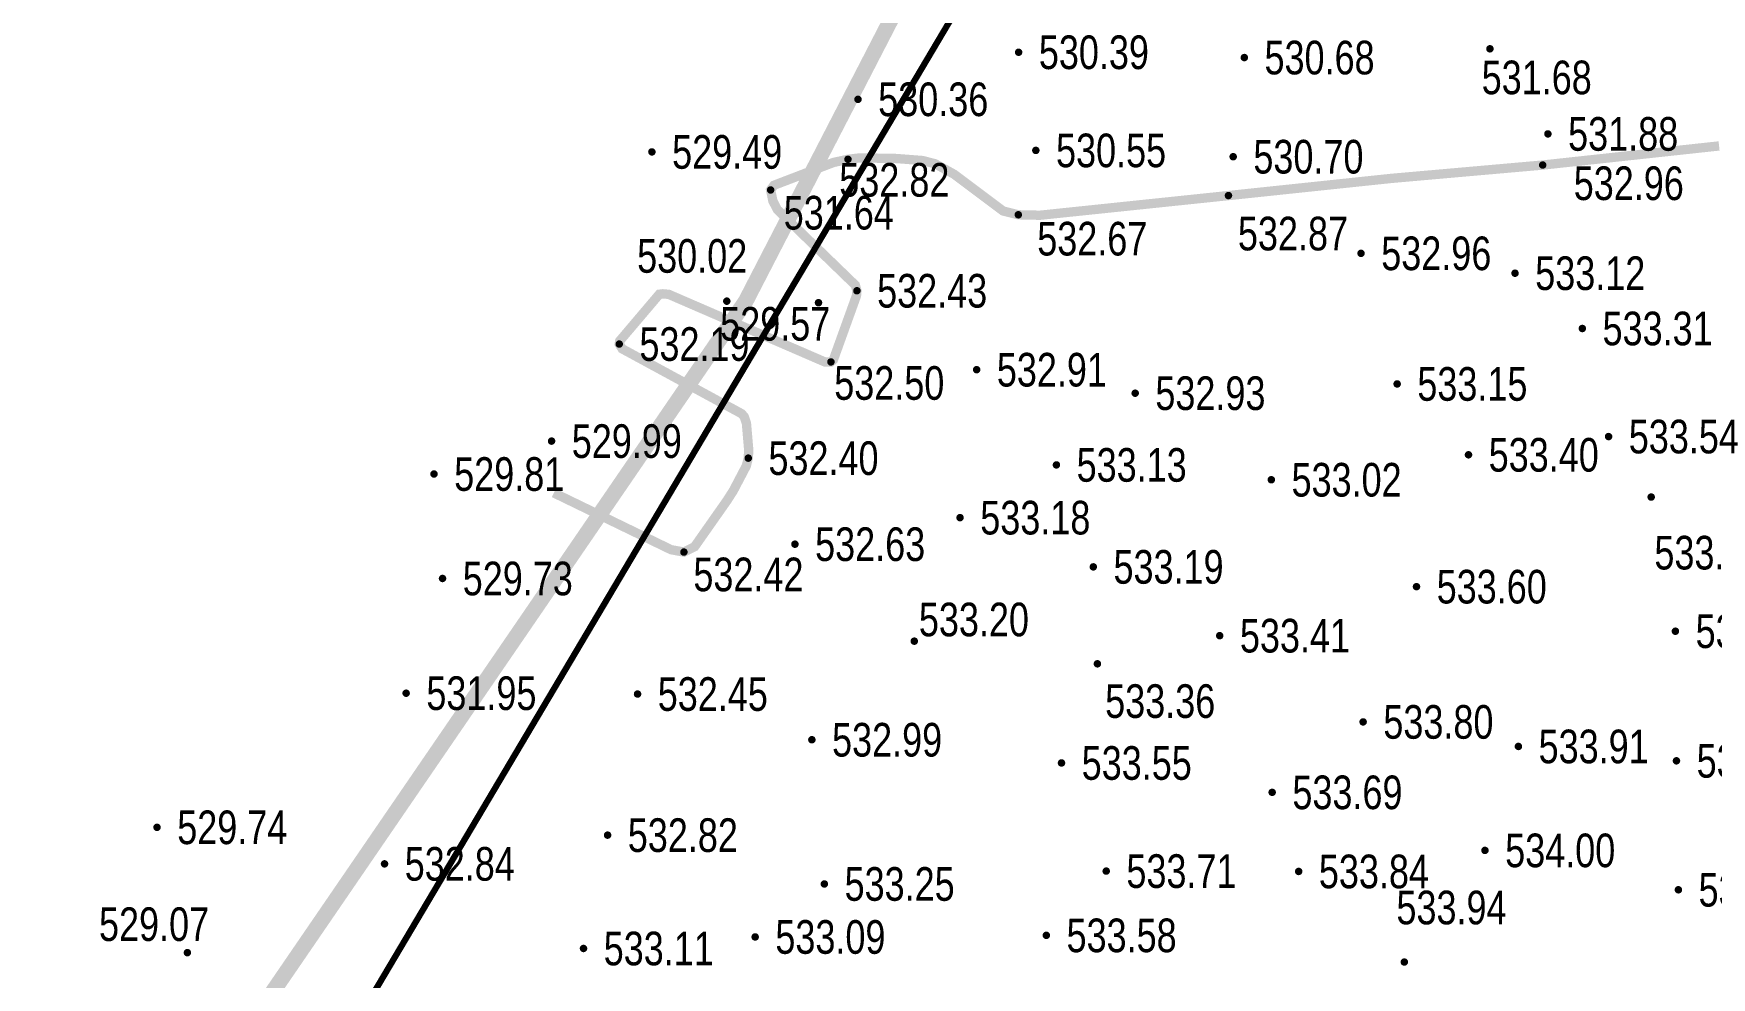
# Model space of a CAD drawing. Header units: millimetres. Extents: x 7408 to 22184, y -2085 to 5798.
# Drawn here: x 7489.4 to 7543.3, y -1963.5 to -1933.2 of the extents above; entities that cross this region are included whole.
import ezdxf
from ezdxf.enums import TextEntityAlignment as Align

# ---------------------------------------------------------------- set-up
doc = ezdxf.new("R2010")
doc.units = ezdxf.units.MM
doc.linetypes.add('DASHDOT', pattern=[1, 0.5, -0.25, 0, -0.25])
doc.linetypes.add('PMX', pattern=[13, 10, -1, 0, -1, 0, -1])
for name, color, linetype in [('GCD', 252, 'Continuous'), ('KTD', 7, 'Continuous'), ('挖方区', 5, 'Continuous'), ('用地范围', 1, 'Continuous'), ('道路-中心线', 12, 'DASHDOT')]:
    doc.layers.add(name, color=color, linetype=linetype)
doc.styles.add('HZ', font='jzfz_ena.shx', dxfattribs={"width": 0.7, "bigfont": 'jzfz_cna.shx'})
doc.styles.get("Standard").update_dxf_attribs({"font": 'SimSun.ttf', "width": 0.8})
doc.linetypes.add('陡坎线1', pattern='A,0.15,["|",Standard,S=0.2,R=0,X=0,Y=0],0.15', length=0.3)

# ---------------------------------------------------------------- blocks, each defined once
blk = doc.blocks.new('GC200')
at = {"linetype": 'Continuous', "const_width": 0.2, "flags": 128}
blk.add_lwpolyline([(-0.1, 0, 1), (0.1, 0, 1)], format="xyb", close=True, dxfattribs=at)
blk = doc.blocks.new('122121')
at = {"layer": 'GCD', "color": 252, "linetype": 'Continuous', "lineweight": 5}
ref = blk.add_blockref('GC200', (7521.034, -1933.789, 265.196), dxfattribs=dict(at, xscale=0.6, yscale=0.6, zscale=0.6))
ref.add_attrib('height', '530.39', dxfattribs={"linetype": 'Continuous', "height": 1.08, "style": 'HZ', "width": 0.8}).set_placement((7521.683, -1933.789, 265.196), align=Align.MIDDLE_LEFT)
ref = blk.add_blockref('GC200', (7528.278, -1933.959, 265.342), dxfattribs=dict(at, xscale=0.6, yscale=0.6, zscale=0.6))
ref.add_attrib('height', '530.68', dxfattribs={"linetype": 'Continuous', "height": 1.08, "style": 'HZ', "width": 0.8}).set_placement((7528.926, -1933.959, 265.342), align=Align.MIDDLE_LEFT)
ref = blk.add_blockref('GC200', (7536.162, -1933.678, 265.841), dxfattribs=dict(at, xscale=0.6, yscale=0.6, zscale=0.6))
ref.add_attrib('height', '531.68', dxfattribs={"linetype": 'Continuous', "height": 1.08, "style": 'HZ', "width": 0.8}).set_placement((7535.897, -1934.597, 265.841), align=Align.MIDDLE_LEFT)
ref = blk.add_blockref('GC200', (7515.877, -1935.3, 265.181), dxfattribs=dict(at, xscale=0.6, yscale=0.6, zscale=0.6))
ref.add_attrib('height', '530.36', dxfattribs={"linetype": 'Continuous', "height": 1.08, "style": 'HZ', "width": 0.8}).set_placement((7516.526, -1935.3, 265.181), align=Align.MIDDLE_LEFT)
ref = blk.add_blockref('GC200', (7538.023, -1936.411, 265.94), dxfattribs=dict(at, xscale=0.6, yscale=0.6, zscale=0.6))
ref.add_attrib('height', '531.88', dxfattribs={"linetype": 'Continuous', "height": 1.08, "style": 'HZ', "width": 0.8}).set_placement((7538.671, -1936.411, 265.94), align=Align.MIDDLE_LEFT)
ref = blk.add_blockref('GC200', (7509.262, -1936.989, 264.745), dxfattribs=dict(at, xscale=0.6, yscale=0.6, zscale=0.6))
ref.add_attrib('height', '529.49', dxfattribs={"linetype": 'Continuous', "height": 1.08, "style": 'HZ', "width": 0.8}).set_placement((7509.911, -1936.989, 264.745), align=Align.MIDDLE_LEFT)
ref = blk.add_blockref('GC200', (7521.586, -1936.941, 265.273), dxfattribs=dict(at, xscale=0.6, yscale=0.6, zscale=0.6))
ref.add_attrib('height', '530.55', dxfattribs={"linetype": 'Continuous', "height": 1.08, "style": 'HZ', "width": 0.8}).set_placement((7522.234, -1936.941, 265.273), align=Align.MIDDLE_LEFT)
ref = blk.add_blockref('GC200', (7527.921, -1937.143, 265.348), dxfattribs=dict(at, xscale=0.6, yscale=0.6, zscale=0.6))
ref.add_attrib('height', '530.70', dxfattribs={"linetype": 'Continuous', "height": 1.08, "style": 'HZ', "width": 0.8}).set_placement((7528.569, -1937.143, 265.348), align=Align.MIDDLE_LEFT)
ref = blk.add_blockref('GC200', (7515.555, -1937.226, 266.411), dxfattribs=dict(at, xscale=0.6, yscale=0.6, zscale=0.6))
ref.add_attrib('height', '532.82', dxfattribs={"linetype": 'Continuous', "height": 1.08, "style": 'HZ', "width": 0.8}).set_placement((7515.277, -1937.886, 266.411), align=Align.MIDDLE_LEFT)
ref = blk.add_blockref('GC200', (7537.856, -1937.411, 266.478), dxfattribs=dict(at, xscale=0.6, yscale=0.6, zscale=0.6))
ref.add_attrib('height', '532.96', dxfattribs={"linetype": 'Continuous', "height": 1.08, "style": 'HZ', "width": 0.8}).set_placement((7538.852, -1937.995, 266.478), align=Align.MIDDLE_LEFT)
ref = blk.add_blockref('GC200', (7513.073, -1938.211, 265.821), dxfattribs=dict(at, xscale=0.6, yscale=0.6, zscale=0.6))
ref.add_attrib('height', '531.64', dxfattribs={"linetype": 'Continuous', "height": 1.08, "style": 'HZ', "width": 0.8}).set_placement((7513.494, -1938.941, 265.821), align=Align.MIDDLE_LEFT)
ref = blk.add_blockref('GC200', (7527.769, -1938.391, 266.434), dxfattribs=dict(at, xscale=0.6, yscale=0.6, zscale=0.6))
ref.add_attrib('height', '532.87', dxfattribs={"linetype": 'Continuous', "height": 1.08, "style": 'HZ', "width": 0.8}).set_placement((7528.073, -1939.611, 266.434), align=Align.MIDDLE_LEFT)
ref = blk.add_blockref('GC200', (7521.024, -1939.008, 266.332), dxfattribs=dict(at, xscale=0.6, yscale=0.6, zscale=0.6))
ref.add_attrib('height', '532.67', dxfattribs={"linetype": 'Continuous', "height": 1.08, "style": 'HZ', "width": 0.8}).set_placement((7521.631, -1939.775, 266.332), align=Align.MIDDLE_LEFT)
ref = blk.add_blockref('GC200', (7511.667, -1941.782, 265.01), dxfattribs=dict(at, xscale=0.6, yscale=0.6, zscale=0.6))
ref.add_attrib('height', '530.02', dxfattribs={"linetype": 'Continuous', "height": 1.08, "style": 'HZ', "width": 0.8}).set_placement((7508.788, -1940.329, 265.01), align=Align.MIDDLE_LEFT)
ref = blk.add_blockref('GC200', (7532.025, -1940.246, 266.481), dxfattribs=dict(at, xscale=0.6, yscale=0.6, zscale=0.6))
ref.add_attrib('height', '532.96', dxfattribs={"linetype": 'Continuous', "height": 1.08, "style": 'HZ', "width": 0.8}).set_placement((7532.673, -1940.246, 266.481), align=Align.MIDDLE_LEFT)
ref = blk.add_blockref('GC200', (7536.967, -1940.884, 266.56), dxfattribs=dict(at, xscale=0.6, yscale=0.6, zscale=0.6))
ref.add_attrib('height', '533.12', dxfattribs={"linetype": 'Continuous', "height": 1.08, "style": 'HZ', "width": 0.8}).set_placement((7537.615, -1940.884, 266.56), align=Align.MIDDLE_LEFT)
ref = blk.add_blockref('GC200', (7515.843, -1941.448, 266.216), dxfattribs=dict(at, xscale=0.6, yscale=0.6, zscale=0.6))
ref.add_attrib('height', '532.43', dxfattribs={"linetype": 'Continuous', "height": 1.08, "style": 'HZ', "width": 0.8}).set_placement((7516.491, -1941.448, 266.216), align=Align.MIDDLE_LEFT)
ref = blk.add_blockref('GC200', (7514.61, -1941.831, 264.784), dxfattribs=dict(at, xscale=0.6, yscale=0.6, zscale=0.6))
ref.add_attrib('height', '529.57', dxfattribs={"linetype": 'Continuous', "height": 1.08, "style": 'HZ', "width": 0.8}).set_placement((7511.454, -1942.51, 264.784), align=Align.MIDDLE_LEFT)
ref = blk.add_blockref('GC200', (7539.128, -1942.659, 266.654), dxfattribs=dict(at, xscale=0.6, yscale=0.6, zscale=0.6))
ref.add_attrib('height', '533.31', dxfattribs={"linetype": 'Continuous', "height": 1.08, "style": 'HZ', "width": 0.8}).set_placement((7539.777, -1942.659, 266.654), align=Align.MIDDLE_LEFT)
ref = blk.add_blockref('GC200', (7508.214, -1943.159, 266.094), dxfattribs=dict(at, xscale=0.6, yscale=0.6, zscale=0.6))
ref.add_attrib('height', '532.19', dxfattribs={"linetype": 'Continuous', "height": 1.08, "style": 'HZ', "width": 0.8}).set_placement((7508.862, -1943.159, 266.094), align=Align.MIDDLE_LEFT)
ref = blk.add_blockref('GC200', (7515.009, -1943.734, 266.248), dxfattribs=dict(at, xscale=0.6, yscale=0.6, zscale=0.6))
ref.add_attrib('height', '532.50', dxfattribs={"linetype": 'Continuous', "height": 1.08, "style": 'HZ', "width": 0.8}).set_placement((7515.115, -1944.409, 266.248), align=Align.MIDDLE_LEFT)
ref = blk.add_blockref('GC200', (7519.686, -1943.983, 266.454), dxfattribs=dict(at, xscale=0.6, yscale=0.6, zscale=0.6))
ref.add_attrib('height', '532.91', dxfattribs={"linetype": 'Continuous', "height": 1.08, "style": 'HZ', "width": 0.8}).set_placement((7520.334, -1943.983, 266.454), align=Align.MIDDLE_LEFT)
ref = blk.add_blockref('GC200', (7524.775, -1944.737, 266.466), dxfattribs=dict(at, xscale=0.6, yscale=0.6, zscale=0.6))
ref.add_attrib('height', '532.93', dxfattribs={"linetype": 'Continuous', "height": 1.08, "style": 'HZ', "width": 0.8}).set_placement((7525.423, -1944.737, 266.466), align=Align.MIDDLE_LEFT)
ref = blk.add_blockref('GC200', (7533.184, -1944.44, 266.577), dxfattribs=dict(at, xscale=0.6, yscale=0.6, zscale=0.6))
ref.add_attrib('height', '533.15', dxfattribs={"linetype": 'Continuous', "height": 1.08, "style": 'HZ', "width": 0.8}).set_placement((7533.832, -1944.44, 266.577), align=Align.MIDDLE_LEFT)
ref = blk.add_blockref('GC200', (7506.042, -1946.276, 264.997), dxfattribs=dict(at, xscale=0.6, yscale=0.6, zscale=0.6))
ref.add_attrib('height', '529.99', dxfattribs={"linetype": 'Continuous', "height": 1.08, "style": 'HZ', "width": 0.8}).set_placement((7506.69, -1946.276, 264.997), align=Align.MIDDLE_LEFT)
ref = blk.add_blockref('GC200', (7539.971, -1946.13, 266.772), dxfattribs=dict(at, xscale=0.6, yscale=0.6, zscale=0.6))
ref.add_attrib('height', '533.54', dxfattribs={"linetype": 'Continuous', "height": 1.08, "style": 'HZ', "width": 0.8}).set_placement((7540.619, -1946.13, 266.772), align=Align.MIDDLE_LEFT)
ref = blk.add_blockref('GC200', (7512.355, -1946.823, 266.198), dxfattribs=dict(at, xscale=0.6, yscale=0.6, zscale=0.6))
ref.add_attrib('height', '532.40', dxfattribs={"linetype": 'Continuous', "height": 1.08, "style": 'HZ', "width": 0.8}).set_placement((7513.003, -1946.823, 266.198), align=Align.MIDDLE_LEFT)
ref = blk.add_blockref('GC200', (7535.474, -1946.716, 266.7), dxfattribs=dict(at, xscale=0.6, yscale=0.6, zscale=0.6))
ref.add_attrib('height', '533.40', dxfattribs={"linetype": 'Continuous', "height": 1.08, "style": 'HZ', "width": 0.8}).set_placement((7536.122, -1946.716, 266.7), align=Align.MIDDLE_LEFT)
ref = blk.add_blockref('GC200', (7502.267, -1947.333, 264.904), dxfattribs=dict(at, xscale=0.6, yscale=0.6, zscale=0.6))
ref.add_attrib('height', '529.81', dxfattribs={"linetype": 'Continuous', "height": 1.08, "style": 'HZ', "width": 0.8}).set_placement((7502.916, -1947.333, 264.904), align=Align.MIDDLE_LEFT)
ref = blk.add_blockref('GC200', (7522.247, -1947.04, 266.567), dxfattribs=dict(at, xscale=0.6, yscale=0.6, zscale=0.6))
ref.add_attrib('height', '533.13', dxfattribs={"linetype": 'Continuous', "height": 1.08, "style": 'HZ', "width": 0.8}).set_placement((7522.895, -1947.04, 266.567), align=Align.MIDDLE_LEFT)
ref = blk.add_blockref('GC200', (7529.145, -1947.517, 266.511), dxfattribs=dict(at, xscale=0.6, yscale=0.6, zscale=0.6))
ref.add_attrib('height', '533.02', dxfattribs={"linetype": 'Continuous', "height": 1.08, "style": 'HZ', "width": 0.8}).set_placement((7529.794, -1947.517, 266.511), align=Align.MIDDLE_LEFT)
ref = blk.add_blockref('GC200', (7541.338, -1948.073, 266.818), dxfattribs=dict(at, xscale=0.6, yscale=0.6, zscale=0.6))
ref.add_attrib('height', '533.64', dxfattribs={"linetype": 'Continuous', "height": 1.08, "style": 'HZ', "width": 0.8}).set_placement((7541.441, -1949.858, 266.818), align=Align.MIDDLE_LEFT)
ref = blk.add_blockref('GC200', (7519.154, -1948.734, 266.59), dxfattribs=dict(at, xscale=0.6, yscale=0.6, zscale=0.6))
ref.add_attrib('height', '533.18', dxfattribs={"linetype": 'Continuous', "height": 1.08, "style": 'HZ', "width": 0.8}).set_placement((7519.803, -1948.734, 266.59), align=Align.MIDDLE_LEFT)
ref = blk.add_blockref('GC200', (7513.853, -1949.586, 266.314), dxfattribs=dict(at, xscale=0.6, yscale=0.6, zscale=0.6))
ref.add_attrib('height', '532.63', dxfattribs={"linetype": 'Continuous', "height": 1.08, "style": 'HZ', "width": 0.8}).set_placement((7514.501, -1949.586, 266.314), align=Align.MIDDLE_LEFT)
ref = blk.add_blockref('GC200', (7502.542, -1950.687, 264.867), dxfattribs=dict(at, xscale=0.6, yscale=0.6, zscale=0.6))
ref.add_attrib('height', '529.73', dxfattribs={"linetype": 'Continuous', "height": 1.08, "style": 'HZ', "width": 0.8}).set_placement((7503.19, -1950.687, 264.867), align=Align.MIDDLE_LEFT)
ref = blk.add_blockref('GC200', (7510.29, -1949.839, 266.207), dxfattribs=dict(at, xscale=0.6, yscale=0.6, zscale=0.6))
ref.add_attrib('height', '532.42', dxfattribs={"linetype": 'Continuous', "height": 1.08, "style": 'HZ', "width": 0.8}).set_placement((7510.594, -1950.557, 266.207), align=Align.MIDDLE_LEFT)
ref = blk.add_blockref('GC200', (7523.431, -1950.315, 266.597), dxfattribs=dict(at, xscale=0.6, yscale=0.6, zscale=0.6))
ref.add_attrib('height', '533.19', dxfattribs={"linetype": 'Continuous', "height": 1.08, "style": 'HZ', "width": 0.8}).set_placement((7524.079, -1950.315, 266.597), align=Align.MIDDLE_LEFT)
ref = blk.add_blockref('GC200', (7533.805, -1950.95, 266.798), dxfattribs=dict(at, xscale=0.6, yscale=0.6, zscale=0.6))
ref.add_attrib('height', '533.60', dxfattribs={"linetype": 'Continuous', "height": 1.08, "style": 'HZ', "width": 0.8}).set_placement((7534.453, -1950.95, 266.798), align=Align.MIDDLE_LEFT)
ref = blk.add_blockref('GC200', (7517.685, -1952.7, 266.602), dxfattribs=dict(at, xscale=0.6, yscale=0.6, zscale=0.6))
ref.add_attrib('height', '533.20', dxfattribs={"linetype": 'Continuous', "height": 1.08, "style": 'HZ', "width": 0.8}).set_placement((7517.832, -1952.004, 266.602), align=Align.MIDDLE_LEFT)
ref = blk.add_blockref('GC200', (7527.489, -1952.524, 266.704), dxfattribs=dict(at, xscale=0.6, yscale=0.6, zscale=0.6))
ref.add_attrib('height', '533.41', dxfattribs={"linetype": 'Continuous', "height": 1.08, "style": 'HZ', "width": 0.8}).set_placement((7528.137, -1952.524, 266.704), align=Align.MIDDLE_LEFT)
ref = blk.add_blockref('GC200', (7542.115, -1952.381, 266.921), dxfattribs=dict(at, xscale=0.6, yscale=0.6, zscale=0.6))
ref.add_attrib('height', '533.84', dxfattribs={"linetype": 'Continuous', "height": 1.08, "style": 'HZ', "width": 0.8}).set_placement((7542.764, -1952.381, 266.921), align=Align.MIDDLE_LEFT)
ref = blk.add_blockref('GC200', (7523.562, -1953.427, 266.68), dxfattribs=dict(at, xscale=0.6, yscale=0.6, zscale=0.6))
ref.add_attrib('height', '533.36', dxfattribs={"linetype": 'Continuous', "height": 1.08, "style": 'HZ', "width": 0.8}).set_placement((7523.811, -1954.625, 266.68), align=Align.MIDDLE_LEFT)
ref = blk.add_blockref('GC200', (7501.374, -1954.371, 265.976), dxfattribs=dict(at, xscale=0.6, yscale=0.6, zscale=0.6))
ref.add_attrib('height', '531.95', dxfattribs={"linetype": 'Continuous', "height": 1.08, "style": 'HZ', "width": 0.8}).set_placement((7502.023, -1954.371, 265.976), align=Align.MIDDLE_LEFT)
ref = blk.add_blockref('GC200', (7508.802, -1954.398, 266.224), dxfattribs=dict(at, xscale=0.6, yscale=0.6, zscale=0.6))
ref.add_attrib('height', '532.45', dxfattribs={"linetype": 'Continuous', "height": 1.08, "style": 'HZ', "width": 0.8}).set_placement((7509.45, -1954.398, 266.224), align=Align.MIDDLE_LEFT)
ref = blk.add_blockref('GC200', (7532.092, -1955.293, 266.899), dxfattribs=dict(at, xscale=0.6, yscale=0.6, zscale=0.6))
ref.add_attrib('height', '533.80', dxfattribs={"linetype": 'Continuous', "height": 1.08, "style": 'HZ', "width": 0.8}).set_placement((7532.741, -1955.293, 266.899), align=Align.MIDDLE_LEFT)
ref = blk.add_blockref('GC200', (7514.397, -1955.866, 266.493), dxfattribs=dict(at, xscale=0.6, yscale=0.6, zscale=0.6))
ref.add_attrib('height', '532.99', dxfattribs={"linetype": 'Continuous', "height": 1.08, "style": 'HZ', "width": 0.8}).set_placement((7515.045, -1955.866, 266.493), align=Align.MIDDLE_LEFT)
ref = blk.add_blockref('GC200', (7537.076, -1956.081, 266.954), dxfattribs=dict(at, xscale=0.6, yscale=0.6, zscale=0.6))
ref.add_attrib('height', '533.91', dxfattribs={"linetype": 'Continuous', "height": 1.08, "style": 'HZ', "width": 0.8}).set_placement((7537.724, -1956.081, 266.954), align=Align.MIDDLE_LEFT)
ref = blk.add_blockref('GC200', (7522.41, -1956.612, 266.774), dxfattribs=dict(at, xscale=0.6, yscale=0.6, zscale=0.6))
ref.add_attrib('height', '533.55', dxfattribs={"linetype": 'Continuous', "height": 1.08, "style": 'HZ', "width": 0.8}).set_placement((7523.058, -1956.612, 266.774), align=Align.MIDDLE_LEFT)
ref = blk.add_blockref('GC200', (7542.149, -1956.543, 267.013), dxfattribs=dict(at, xscale=0.6, yscale=0.6, zscale=0.6))
ref.add_attrib('height', '534.03', dxfattribs={"linetype": 'Continuous', "height": 1.08, "style": 'HZ', "width": 0.8}).set_placement((7542.797, -1956.543, 267.013), align=Align.MIDDLE_LEFT)
ref = blk.add_blockref('GC200', (7529.172, -1957.555, 266.846), dxfattribs=dict(at, xscale=0.6, yscale=0.6, zscale=0.6))
ref.add_attrib('height', '533.69', dxfattribs={"linetype": 'Continuous', "height": 1.08, "style": 'HZ', "width": 0.8}).set_placement((7529.821, -1957.555, 266.846), align=Align.MIDDLE_LEFT)
ref = blk.add_blockref('GC200', (7493.378, -1958.678, 264.87), dxfattribs=dict(at, xscale=0.6, yscale=0.6, zscale=0.6))
ref.add_attrib('height', '529.74', dxfattribs={"linetype": 'Continuous', "height": 1.08, "style": 'HZ', "width": 0.8}).set_placement((7494.026, -1958.678, 264.87), align=Align.MIDDLE_LEFT)
ref = blk.add_blockref('GC200', (7507.84, -1958.929, 266.408), dxfattribs=dict(at, xscale=0.6, yscale=0.6, zscale=0.6))
ref.add_attrib('height', '532.82', dxfattribs={"linetype": 'Continuous', "height": 1.08, "style": 'HZ', "width": 0.8}).set_placement((7508.488, -1958.929, 266.408), align=Align.MIDDLE_LEFT)
ref = blk.add_blockref('GC200', (7500.68, -1959.852, 266.418), dxfattribs=dict(at, xscale=0.6, yscale=0.6, zscale=0.6))
ref.add_attrib('height', '532.84', dxfattribs={"linetype": 'Continuous', "height": 1.08, "style": 'HZ', "width": 0.8}).set_placement((7501.328, -1959.852, 266.418), align=Align.MIDDLE_LEFT)
ref = blk.add_blockref('GC200', (7536.002, -1959.419, 267), dxfattribs=dict(at, xscale=0.6, yscale=0.6, zscale=0.6))
ref.add_attrib('height', '534.00', dxfattribs={"linetype": 'Continuous', "height": 1.08, "style": 'HZ', "width": 0.8}).set_placement((7536.651, -1959.419, 267), align=Align.MIDDLE_LEFT)
ref = blk.add_blockref('GC200', (7523.845, -1960.084, 266.856), dxfattribs=dict(at, xscale=0.6, yscale=0.6, zscale=0.6))
ref.add_attrib('height', '533.71', dxfattribs={"linetype": 'Continuous', "height": 1.08, "style": 'HZ', "width": 0.8}).set_placement((7524.493, -1960.084, 266.856), align=Align.MIDDLE_LEFT)
ref = blk.add_blockref('GC200', (7530.023, -1960.095, 266.918), dxfattribs=dict(at, xscale=0.6, yscale=0.6, zscale=0.6))
ref.add_attrib('height', '533.84', dxfattribs={"linetype": 'Continuous', "height": 1.08, "style": 'HZ', "width": 0.8}).set_placement((7530.671, -1960.095, 266.918), align=Align.MIDDLE_LEFT)
ref = blk.add_blockref('GC200', (7514.798, -1960.497, 266.625), dxfattribs=dict(at, xscale=0.6, yscale=0.6, zscale=0.6))
ref.add_attrib('height', '533.25', dxfattribs={"linetype": 'Continuous', "height": 1.08, "style": 'HZ', "width": 0.8}).set_placement((7515.447, -1960.497, 266.625), align=Align.MIDDLE_LEFT)
ref = blk.add_blockref('GC200', (7542.211, -1960.684, 266.95), dxfattribs=dict(at, xscale=0.6, yscale=0.6, zscale=0.6))
ref.add_attrib('height', '533.90', dxfattribs={"linetype": 'Continuous', "height": 1.08, "style": 'HZ', "width": 0.8}).set_placement((7542.859, -1960.684, 266.95), align=Align.MIDDLE_LEFT)
ref = blk.add_blockref('GC200', (7533.414, -1963.005, 266.972), dxfattribs=dict(at, xscale=0.6, yscale=0.6, zscale=0.6))
ref.add_attrib('height', '533.94', dxfattribs={"linetype": 'Continuous', "height": 1.08, "style": 'HZ', "width": 0.8}).set_placement((7533.161, -1961.253, 266.972), align=Align.MIDDLE_LEFT)
ref = blk.add_blockref('GC200', (7494.352, -1962.703, 264.534), dxfattribs=dict(at, xscale=0.6, yscale=0.6, zscale=0.6))
ref.add_attrib('height', '529.07', dxfattribs={"linetype": 'Continuous', "height": 1.08, "style": 'HZ', "width": 0.8}).set_placement((7491.515, -1961.788, 264.534), align=Align.MIDDLE_LEFT)
ref = blk.add_blockref('GC200', (7507.067, -1962.569, 266.556), dxfattribs=dict(at, xscale=0.6, yscale=0.6, zscale=0.6))
ref.add_attrib('height', '533.11', dxfattribs={"linetype": 'Continuous', "height": 1.08, "style": 'HZ', "width": 0.8}).set_placement((7507.715, -1962.569, 266.556), align=Align.MIDDLE_LEFT)
ref = blk.add_blockref('GC200', (7512.577, -1962.199, 266.547), dxfattribs=dict(at, xscale=0.6, yscale=0.6, zscale=0.6))
ref.add_attrib('height', '533.09', dxfattribs={"linetype": 'Continuous', "height": 1.08, "style": 'HZ', "width": 0.8}).set_placement((7513.225, -1962.199, 266.547), align=Align.MIDDLE_LEFT)
ref = blk.add_blockref('GC200', (7521.923, -1962.148, 266.788), dxfattribs=dict(at, xscale=0.6, yscale=0.6, zscale=0.6))
ref.add_attrib('height', '533.58', dxfattribs={"linetype": 'Continuous', "height": 1.08, "style": 'HZ', "width": 0.8}).set_placement((7522.572, -1962.148, 266.788), align=Align.MIDDLE_LEFT)

msp = doc.modelspace()

# ---------------------------------------------------------------- linework, layer by layer
at = {"layer": 'KTD', "linetype": 'PMX', "ltscale": 0.025, "const_width": 0.2}
msp.add_lwpolyline([(7495.117, -1972.798), (7522.26, -1926.99)], dxfattribs=at)
at = {"layer": '挖方区', "color": 150, "linetype": '陡坎线1', "ltscale": 5, "const_width": 0.3}
msp.add_lwpolyline([(7506.116, -1947.939), (7509.878, -1949.763), (7510.29, -1949.839), (7510.633, -1949.666), (7511.671, -1948.187), (7511.876, -1947.867), (7512.292, -1947.073), (7512.355, -1946.823), (7512.371, -1946.573), (7512.296, -1945.697), (7512.223, -1945.487), (7512.138, -1945.393), (7508.307, -1943.311), (7508.214, -1943.159), (7508.228, -1943.06), (7509.5, -1941.56), (7509.614, -1941.546), (7509.805, -1941.564), (7514.814, -1943.734), (7515.009, -1943.734), (7515.085, -1943.671), (7515.828, -1941.608), (7515.843, -1941.448), (7515.793, -1941.269), (7513.288, -1938.842), (7513.142, -1938.554), (7513.073, -1938.211), (7513.179, -1938.061), (7515.09, -1937.328), (7515.555, -1937.226), (7515.946, -1937.18), (7517.104, -1937.201), (7517.952, -1937.266), (7518.358, -1937.372), (7518.967, -1937.709), (7520.536, -1938.886), (7521.024, -1939.008), (7521.719, -1939.023), (7527.769, -1938.391), (7533.004, -1937.839), (7537.856, -1937.411), (7543.517, -1936.797)], dxfattribs=at)
at = {"layer": '用地范围', "const_width": 0.5}
msp.add_lwpolyline([(7559.244, -1868.747), (7534.712, -1904.582), (7521.511, -1923.864), (7512.276, -1941.78), (7489.679, -1974.785), (7491.352, -1983.406), (7492.486, -1984.135), (7505.374, -1991.805), (7518.72, -1998.647), (7532.471, -2004.632), (7546.573, -2009.737)], dxfattribs=at)

# ---------------------------------------------------------------- block references
at = {"layer": '道路-中心线', "linetype": 'Continuous'}
msp.add_blockref('122121', (0, 0), dxfattribs=at)

doc.saveas('drawing.dxf')
